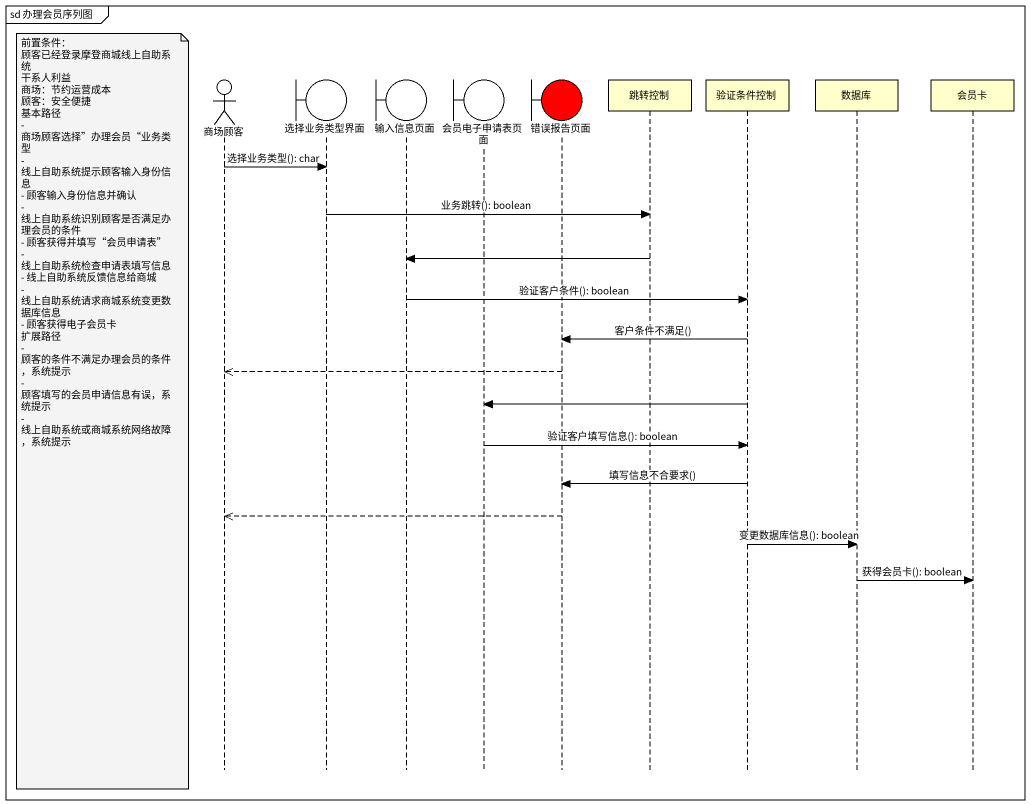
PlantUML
@startuml
mainframe sd 办理会员序列图
hide footbox
actor 商场顾客
boundary 选择业务类型界面
boundary 输入信息页面
boundary 会员电子申请表页面
boundary 错误报告页面 #FF0000
participant 跳转控制
participant 验证条件控制
participant 数据库
participant 会员卡

商场顾客 -> 选择业务类型界面 : 选择业务类型(): char
选择业务类型界面 -> 跳转控制 : 业务跳转(): boolean
跳转控制 -> 输入信息页面
输入信息页面 -> 验证条件控制 : 验证客户条件(): boolean
验证条件控制 -> 错误报告页面 : 客户条件不满足()
错误报告页面 -->> 商场顾客
验证条件控制 -> 会员电子申请表页面
note left of 商场顾客
  前置条件：
  顾客已经登录摩登商城线上自助系统
  干系人利益
  商场：节约运营成本
  顾客：安全便捷
  基本路径
  - 商场顾客选择”办理会员“业务类型
  - 线上自助系统提示顾客输入身份信息
  - 顾客输入身份信息并确认
  - 线上自助系统识别顾客是否满足办理会员的条件
  - 顾客获得并填写“会员申请表”
  - 线上自助系统检查申请表填写信息
  - 线上自助系统反馈信息给商城
  - 线上自助系统请求商城系统变更数据库信息
  - 顾客获得电子会员卡
  扩展路径
  - 顾客的条件不满足办理会员的条件，系统提示
  - 顾客填写的会员申请信息有误，系统提示
  - 线上自助系统或商城系统网络故障，系统提示
end note
会员电子申请表页面 -> 验证条件控制 : 验证客户填写信息(): boolean
验证条件控制 -> 错误报告页面 : 填写信息不合要求()
错误报告页面 -->> 商场顾客
验证条件控制 -> 数据库 : 变更数据库信息(): boolean
数据库 -> 会员卡 : 获得会员卡(): boolean
@enduml
